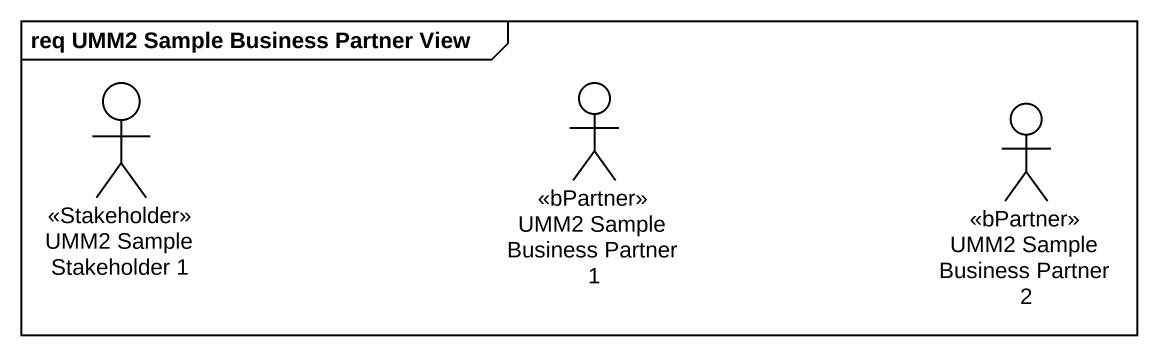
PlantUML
@startuml
mainframe req UMM2 Sample Business Partner View
actor "UMM2 Sample Stakeholder 1" as UMM2_Sample_Stakeholder_1 <<Stakeholder>>
actor "UMM2 Sample Business Partner 1" as UMM2_Sample_Business <<bPartner>>
actor "UMM2 Sample Business Partner 2" as UMM2_Sample_Business_2 <<bPartner>>
@enduml
